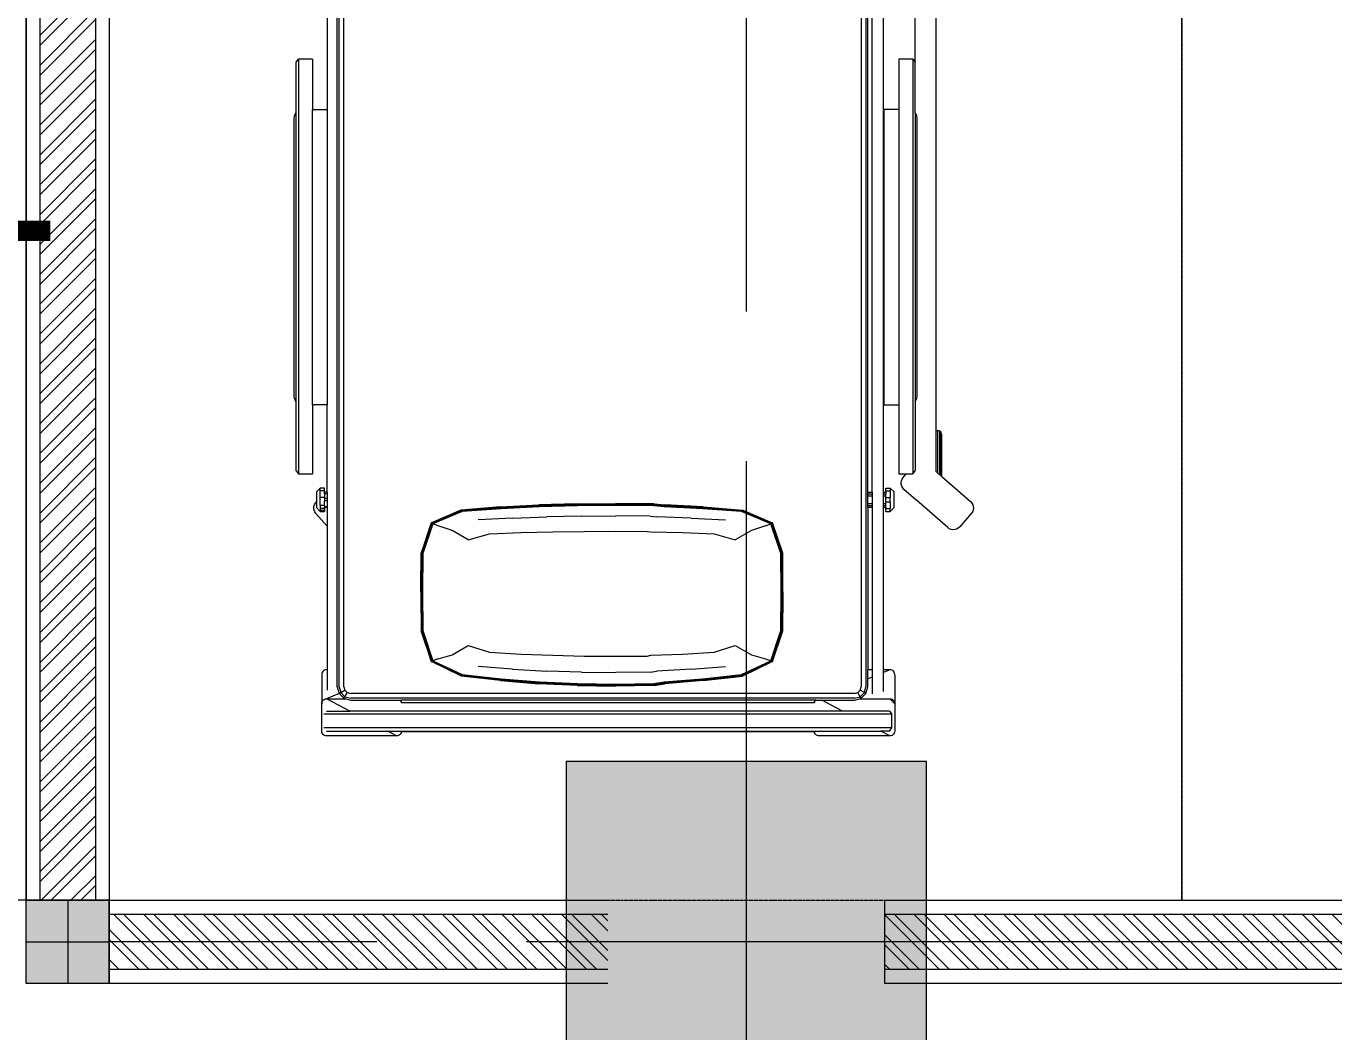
# Model space of a CAD drawing. Header units: millimetres. Extents: x -280308 to 6402717, y -14 to 2073074.
# Drawn here: x 6314 to 8675, y 737211 to 739026 of the extents above; entities that cross this region are included whole.
import ezdxf
from ezdxf.enums import TextEntityAlignment as Align

# ---------------------------------------------------------------- set-up
doc = ezdxf.new("R2010")
doc.units = ezdxf.units.MM
doc.linetypes.add('ACAD_ISO08W100', pattern=[36, 24, -3, 6, -3])
doc.linetypes.add('DASHED2', pattern=[0.375, 0.25, -0.125])
doc.layers.get('0').update_dxf_attribs({"lineweight": 0})
for name, color, linetype, lineweight in [('A-ALINE-1', 91, 'Continuous', 20), ('A-ALINE-3', 111, 'Continuous', 15), ('A-ALINE-6', 117, 'Continuous', 9), ('A-ANNOTATION', 144, 'Continuous', 0), ('A-Furn', 250, 'Continuous', 0), ('A-FURN-EQPM', 177, 'Continuous', 0), ('ARSIR', 251, 'Continuous', 0), ('Struktur', 80, 'Continuous', 20)]:
    doc.layers.add(name, color=color, linetype=linetype, lineweight=lineweight)
doc.layers.add('A-FILL-1', color=7, linetype='Continuous', lineweight=0, true_color=0x454545)
doc.layers.add('A-TEXT', color=254, linetype='Continuous')
doc.styles.add('Annotative', font='arial.ttf', dxfattribs={"height": 1.25})
doc.styles.get("Standard").update_dxf_attribs({"font": 'arial.ttf'})

# ---------------------------------------------------------------- blocks, each defined once
blk = doc.blocks.new('*U552')
at = {"layer": 'A-ANNOTATION', "linetype": 'ACAD_ISO08W100', "ltscale": 0.25}
blk.add_lwpolyline([(0, -5), (0, -90.5606)], dxfattribs=at)
at = {"layer": 'A-TEXT'}
blk.add_attdef('N', text='', height=0.9, dxfattribs=at).set_placement((0, 2.75), align=Align.MIDDLE_CENTER)
blk = doc.blocks.new('*U539')
at = {"layer": 'A-ANNOTATION', "linetype": 'ACAD_ISO08W100', "ltscale": 0.25}
blk.add_lwpolyline([(0, -7.6411), (0, -228.3482)], dxfattribs=at)
at = {"layer": 'A-TEXT'}
blk.add_attdef('N', text='', height=0.9, dxfattribs=at).set_placement((0, 2.75), align=Align.MIDDLE_CENTER)
blk = doc.blocks.new('A$Cf37525da')
at = {"color": 124, "xscale": -360.0000000000001, "yscale": 360.0000000000001, "zscale": 360.0000000000001}
for name, p, rotation in [('*U552', (-38750, -25932.8), 180), ('*U539', (4643.8, -19600), 270)]:
    blk.add_blockref(name, p, dxfattribs=dict(at, rotation=rotation))
blk = doc.blocks.new('A$C89b419f8')
at = {"color": 0, "linetype": 'ByBlock', "lineweight": -2}
for p, q in [((478, 1328.6), (472.7, 1324.5)), ((1221.1, 1324.5), (472.7, 1324.5)), ((472.7, 1324.5), (472.7, 1299)), ((478, 1328.6), (603.3, 1328.6)), ((603.3, 1328.6), (606.1, 1330.5)), ((603.3, 1328.6), (1124.3, 1328.6)), ((606.1, 1330.5), (609.5, 1331.7)), ((609.5, 1331.7), (613.1, 1332.1)), ((613.1, 1332.1), (1114.4, 1332.1)), ((1114.4, 1332.1), (1118.1, 1331.7)), ((1118.1, 1331.7), (1121.5, 1330.5)), ((1121.5, 1330.5), (1124.3, 1328.6)), ((1124.3, 1328.6), (1215.8, 1328.6)), ((1215.8, 1328.6), (1221.1, 1324.5)), ((1221.1, 1299), (1221.1, 1324.5)), ((597.2, 1299), (472.7, 1299)), ((597.2, 1299), (1130.4, 1299)), ((597.2, 1272.9), (597.2, 1299)), ((1221.1, 1299), (1130.4, 1299)), ((1130.4, 1299), (1130.4, 1272.9)), ((0, 1273.9), (0.2, 1275.9)), ((0.2, 1275.9), (0.9, 1277.8)), ((0.9, 1277.8), (1.9, 1279.4)), ((1.9, 1279.4), (3.3, 1280.8)), ((3.3, 1280.8), (5, 1281.8)), ((5, 1281.8), (6.8, 1282.5)), ((6.8, 1282.5), (8.9, 1282.7)), ((8.9, 1282.7), (58.1, 1282.7)), ((14.2, 253.4), (14.2, 1278.7)), ((39.1, 253.4), (39.1, 1278.7)), ((58.1, 1282.7), (60.2, 1282.5)), ((110.4, 1282.7), (58.1, 1282.7)), ((60.2, 1282.5), (62, 1281.8)), ((62, 1281.8), (63.7, 1280.8)), ((63.7, 1280.8), (65, 1279.4)), ((65, 1279.4), (66.1, 1277.8)), ((66.1, 1277.8), (66.8, 1275.9)), ((66.8, 1275.9), (67, 1273.9)), ((112.4, 1282.5), (110.4, 1282.7)), ((114.3, 1281.8), (112.4, 1282.5)), ((115.9, 1280.8), (114.3, 1281.8)), ((117.3, 1279.4), (115.9, 1280.8)), ((118.3, 1277.8), (117.3, 1279.4)), ((119, 1275.9), (118.3, 1277.8)), ((119.2, 1273.9), (119, 1275.9)), ((378.1, 1272.9), (401.1, 1293)), ((401.1, 1293), (404, 1295)), ((404, 1295), (407.2, 1296.3)), ((412, 1292.3), (405.1, 1285.5)), ((406.4, 1285.5), (405.1, 1285.5)), ((405.1, 1285.5), (405.1, 1277.5)), ((406.4, 1277.5), (405.1, 1277.5)), ((406.4, 1277.5), (406.4, 1285.5)), ((410, 1285.5), (406.4, 1285.5)), ((410, 1277.5), (406.4, 1277.5)), ((407.2, 1296.3), (410.5, 1296.8)), ((410, 1277.5), (410, 1285.5)), ((415.6, 1285.5), (410, 1285.5)), ((410, 1277.5), (412.6, 1277.5)), ((410.5, 1296.8), (413.9, 1296.6)), ((422, 1292.3), (412, 1292.3)), ((413.4, 1277.5), (412.6, 1277.5)), ((412.6, 1277.5), (412.6, 1272.9)), ((415.6, 1277.5), (413.4, 1277.5)), ((413.4, 1272.9), (413.4, 1277.5)), ((413.9, 1296.6), (417.1, 1295.6)), ((415.6, 1285.5), (429.8, 1285.5)), ((415.6, 1277.5), (415.6, 1285.5)), ((415.6, 1277.5), (423.8, 1277.5)), ((417.1, 1295.6), (420.1, 1293.9)), ((420.1, 1293.9), (422, 1292.3)), ((440.2, 1292.3), (422, 1292.3)), ((428.5, 1277.5), (423.8, 1277.5)), ((423.8, 1272.9), (423.8, 1277.5)), ((429.8, 1277.5), (428.5, 1277.5)), ((428.5, 1272.9), (428.5, 1277.5)), ((429.8, 1285.5), (442.2, 1285.5)), ((429.8, 1277.5), (429.8, 1285.5)), ((436.5, 1277.5), (429.8, 1277.5)), ((436.5, 1277.5), (439.6, 1277.5)), ((436.5, 1272.9), (436.5, 1277.5)), ((439.6, 1272.9), (439.6, 1277.5)), ((439.6, 1277.5), (442.2, 1277.5)), ((447.1, 1285.5), (440.2, 1292.3)), ((442.2, 1285.5), (447.1, 1285.5)), ((442.2, 1277.5), (442.2, 1285.5)), ((442.2, 1277.5), (447.1, 1277.5)), ((447.1, 1277.5), (447.1, 1285.5)), ((0, 1147.5), (0, 1273.9)), ((8.4, 1274.2), (8.4, 1163.4)), ((44.8, 1274.2), (44.8, 1232.1)), ((44.8, 1232.1), (66.5, 1272.9)), ((66.5, 1272.9), (67, 1273.9)), ((66.6, 1272.9), (66.5, 1272.9)), ((67, 1273.9), (67, 1239.3)), ((76.4, 1251), (67, 1273.9)), ((76.4, 1251), (67.8, 1242.4)), ((76.7, 1251.2), (76.4, 1251)), ((88.7, 1254.5), (76.7, 1251.2)), ((76.7, 1251.2), (78.3, 1248.4)), ((88.7, 1251.2), (78.3, 1248.4)), ((119.2, 1272.9), (82.3, 1272.9)), ((88.7, 1254.5), (1361.7, 1254.5)), ((88.7, 1251.2), (1361.7, 1251.2)), ((119.2, 1272.9), (119.2, 1273.9)), ((378.1, 1272.9), (119.2, 1272.9)), ((412.6, 1272.9), (378.1, 1272.9)), ((413.4, 1272.9), (412.6, 1272.9)), ((423.8, 1272.9), (413.4, 1272.9)), ((428.5, 1272.9), (423.8, 1272.9)), ((436.5, 1272.9), (428.5, 1272.9)), ((439.6, 1272.9), (436.5, 1272.9)), ((439.6, 1272.9), (597.2, 1272.9)), ((1130.4, 1272.9), (597.2, 1272.9)), ((1361.7, 1272.9), (1130.4, 1272.9)), ((44.8, 342.6), (44.8, 1232.1)), ((67, 1239.3), (64.6, 1230.3)), ((64.6, 1230.3), (64.6, 1141.5)), ((67.8, 1242.4), (67, 1239.3)), ((67.8, 1242.4), (70.6, 1240.8)), ((70.6, 1240.8), (67.8, 1230.3)), ((67.8, 321.1), (67.8, 1230.3)), ((78.3, 1248.4), (70.6, 1240.8)), ((70.6, 1240.8), (78.3, 1236.4)), ((78.3, 1236.4), (76.7, 1230.3)), ((76.7, 321.1), (76.7, 1230.3)), ((78.3, 1248.4), (82.7, 1240.8)), ((82.7, 1240.8), (78.3, 1236.4)), ((88.7, 1242.4), (82.7, 1240.8)), ((88.7, 1242.4), (1361.7, 1242.4)), ((0, 1147.5), (8.4, 1163.4)), ((8.4, 1163.4), (8.4, 273.2)), ((0.2, 1145.7), (0, 1147.5)), ((0.7, 1144.1), (0.2, 1145.7)), ((1.5, 1142.6), (0.7, 1144.1)), ((2.6, 1141.3), (1.5, 1142.6)), ((3.9, 1140.2), (2.6, 1141.3)), ((5.4, 1139.4), (3.9, 1140.2)), ((7, 1138.8), (5.4, 1139.4)), ((7, 393.4), (7, 1138.8)), ((61.6, 1139.4), (60, 1138.8)), ((60, 1138.8), (64.6, 1138.8)), ((60, 1138.8), (60, 393.4)), ((63.1, 1140.2), (61.6, 1139.4)), ((64.4, 1141.3), (63.1, 1140.2)), ((64.6, 1141.5), (64.4, 1141.3)), ((64.6, 1141.5), (64.6, 1138.8)), ((64.6, 393.4), (64.6, 1138.8)), ((134, 1084.6), (189.3, 1103.2)), ((189.5, 1103.4), (134.3, 1085.2)), ((134.4, 1083.4), (189.5, 1102.1)), ((190.1, 1100.3), (135.6, 1082)), ((253, 1103.7), (189.3, 1103.2)), ((253, 1103.7), (189.5, 1103.4)), ((189.5, 1102.1), (259.6, 1102.7)), ((259.6, 1100.8), (190.1, 1100.3)), ((259.6, 1103.8), (253, 1103.7)), ((259.6, 1103.8), (266.2, 1103.7)), ((259.6, 1102.7), (329.7, 1102.1)), ((329.1, 1100.3), (259.6, 1100.8)), ((266.2, 1103.7), (330, 1103.2)), ((329.8, 1103.4), (266.2, 1103.7)), ((382.7, 1082), (329.1, 1100.3)), ((329.7, 1102.1), (383.9, 1083.4)), ((384.1, 1085.2), (329.8, 1103.4)), ((384.4, 1084.6), (330, 1103.2)), ((108.3, 1031.7), (134, 1084.6)), ((108.7, 1029.8), (134.4, 1083.4)), ((135.6, 1082), (110.5, 1028.9)), ((134.3, 1085.2), (134, 1084.6)), ((134, 1084.6), (134.4, 1083.4)), ((139, 1072.5), (135.6, 1082)), ((139, 1072.5), (146.4, 1047.2)), ((370.7, 1047.2), (379, 1072.5)), ((379, 1072.5), (382.7, 1082)), ((404.9, 1028.9), (382.7, 1082)), ((383.9, 1083.4), (384.4, 1084.6)), ((383.9, 1083.4), (406.7, 1029.8)), ((384.4, 1084.6), (384.1, 1085.2)), ((407.2, 1031.7), (384.4, 1084.6)), ((146.4, 1047.2), (162.9, 1018)), ((354, 1018), (370.7, 1047.2)), ((99.6, 960.2), (108, 1031)), ((100.7, 959.3), (108.7, 1029.8)), ((110.5, 1028.9), (103, 958.9)), ((108.3, 1031.7), (108, 1031)), ((162.9, 1018), (150.8, 979.5)), ((354, 1018), (364.8, 979.5)), ((409.7, 958.9), (404.9, 1028.9)), ((406.7, 1029.8), (411.9, 959.3)), ((407.5, 1031), (407.2, 1031.7)), ((413, 960.2), (407.5, 1031)), ((120.5, 938.1), (125.4, 1000.3)), ((392.8, 938.1), (389.7, 1000.3)), ((150.8, 979.5), (147.6, 922.6)), ((364.8, 979.5), (366.8, 922.6)), ((99.6, 960.2), (93.9, 890.5)), ((95.1, 889.9), (100.7, 959.3)), ((103, 958.9), (97.7, 889.7)), ((413.1, 889.7), (409.7, 958.9)), ((411.9, 959.3), (415.5, 889.9)), ((413, 960.2), (416.7, 890.5)), ((120.5, 938.1), (116.9, 876)), ((147.6, 922.6), (145.4, 865.7)), ((366.8, 922.6), (368.2, 865.7)), ((392.8, 938.1), (395, 876)), ((90.6, 821.3), (93.9, 890.5)), ((91.9, 821), (95.1, 889.9)), ((97.7, 889.7), (94.5, 820.9)), ((114.8, 814), (116.9, 876)), ((396.4, 814), (395, 876)), ((415.1, 820.9), (413.1, 889.7)), ((415.5, 889.9), (417.5, 821)), ((418.8, 821.3), (416.7, 890.5)), ((145.4, 865.7), (144, 808.9)), ((368.2, 865.7), (369, 808.9)), ((90.6, 821.3), (89.5, 752)), ((90.8, 752), (91.9, 821)), ((94.5, 820.9), (93.5, 752)), ((114.8, 814), (114.1, 752)), ((144, 808.9), (143.6, 752)), ((369, 808.9), (369.3, 752)), ((396.4, 814), (396.8, 752)), ((415.8, 752), (415.1, 820.9)), ((417.5, 821), (418.2, 752)), ((418.8, 821.3), (419.5, 752)), ((90.6, 682.8), (89.5, 752)), ((91.9, 683.1), (90.8, 752)), ((93.5, 752), (94.5, 683.2)), ((114.8, 690), (114.1, 752)), ((143.6, 752), (144, 695.2)), ((369.3, 752), (369, 695.2)), ((396.4, 690), (396.8, 752)), ((415.1, 683.2), (415.8, 752)), ((418.2, 752), (417.5, 683.1)), ((418.8, 682.8), (419.5, 752)), ((114.8, 690), (116.9, 678)), ((144, 695.2), (145.4, 688.3)), ((145.4, 688.3), (147.6, 631.5)), ((368.2, 688.3), (366.8, 631.5)), ((369, 695.2), (368.2, 688.3)), ((396.4, 690), (395, 678)), ((90.6, 682.8), (93.9, 663.5)), ((95.1, 664.1), (91.9, 683.1)), ((99.6, 593.8), (93.9, 663.5)), ((94.5, 683.2), (97.7, 664.3)), ((100.7, 594.7), (95.1, 664.1)), ((97.7, 664.3), (103, 595.1)), ((120.5, 616), (116.9, 678)), ((392.8, 616), (395, 678)), ((409.7, 595.1), (413.1, 664.3)), ((415.5, 664.1), (411.9, 594.7)), ((413, 593.8), (416.7, 663.5)), ((413.1, 664.3), (415.1, 683.2)), ((417.5, 683.1), (415.5, 664.1)), ((418.8, 682.8), (416.7, 663.5)), ((120.5, 616), (125.4, 553.7)), ((147.6, 631.5), (150.8, 574.5)), ((366.8, 631.5), (364.8, 574.5)), ((392.8, 616), (389.7, 553.7)), ((99.6, 593.8), (108, 523.1)), ((108.7, 524.2), (100.7, 594.7)), ((103, 595.1), (110.5, 525.1)), ((404.9, 525.1), (409.7, 595.1)), ((411.9, 594.7), (406.7, 524.2)), ((413, 593.8), (407.5, 523.1)), ((150.8, 574.5), (162.9, 536.1)), ((364.8, 574.5), (354, 536.1)), ((108.3, 522.3), (108, 523.1)), ((108.3, 522.3), (134, 469.4)), ((134.4, 470.6), (108.7, 524.2)), ((110.5, 525.1), (135.6, 472.1)), ((162.9, 536.1), (146.4, 506.8)), ((370.7, 506.8), (354, 536.1)), ((382.7, 472.1), (404.9, 525.1)), ((406.7, 524.2), (383.9, 470.6)), ((407.2, 522.3), (384.4, 469.4)), ((407.5, 523.1), (407.2, 522.3)), ((146.4, 506.8), (139, 481.5)), ((379, 481.5), (370.7, 506.8)), ((139, 481.5), (135.6, 472.1)), ((379, 481.5), (382.7, 472.1)), ((134.4, 470.6), (134, 469.4)), ((134, 469.4), (189.3, 450.8)), ((134, 469.4), (134.3, 468.9)), ((134.3, 468.9), (189.5, 450.6)), ((189.5, 452), (134.4, 470.6)), ((135.6, 472.1), (190.1, 453.7)), ((253, 450.3), (189.3, 450.8)), ((259.6, 451.3), (189.5, 452)), ((189.5, 450.6), (253, 450.3)), ((190.1, 453.7), (259.6, 453.3)), ((259.6, 450.3), (253, 450.3)), ((259.6, 453.3), (329.1, 453.7)), ((329.7, 452), (259.6, 451.3)), ((259.6, 450.3), (266.2, 450.3)), ((266.2, 450.3), (330, 450.8)), ((266.2, 450.3), (329.8, 450.6)), ((329.1, 453.7), (382.7, 472.1)), ((383.9, 470.6), (329.7, 452)), ((329.8, 450.6), (384.1, 468.9)), ((384.4, 469.4), (330, 450.8)), ((384.4, 469.4), (383.9, 470.6)), ((384.1, 468.9), (384.4, 469.4)), ((0, 384.8), (0.2, 386.6)), ((0, 257.1), (0, 384.8)), ((0.2, 386.6), (0.7, 388.2)), ((0.7, 388.2), (1.5, 389.7)), ((1.5, 389.7), (2.6, 391)), ((2.6, 391), (3.9, 392.1)), ((3.9, 392.1), (5.4, 392.9)), ((5.4, 392.9), (7, 393.4)), ((44.8, 342.6), (64.6, 380.2)), ((60, 393.4), (61.6, 392.9)), ((64.6, 393.4), (60, 393.4)), ((61.6, 392.9), (63.1, 392.1)), ((63.1, 392.1), (64.4, 391)), ((64.4, 391), (64.6, 390.8)), ((64.6, 390.8), (64.6, 393.4)), ((64.6, 390.8), (64.6, 380.2)), ((64.6, 380.2), (64.6, 321.1)), ((44.8, 257.9), (44.8, 342.6)), ((64.6, 321.1), (67, 312.2)), ((67, 312.2), (67.8, 309.1)), ((67, 312.2), (67, 257.1)), ((67.8, 321.1), (70.6, 310.7)), ((67.8, 309.1), (70.6, 310.7)), ((67.8, 309.1), (76.7, 300.2)), ((70.6, 310.7), (78.3, 315.1)), ((70.6, 310.7), (78.3, 303)), ((76.7, 321.1), (78.3, 315.1)), ((78.3, 315.1), (82.7, 310.7)), ((78.3, 303), (82.7, 310.7)), ((82.7, 310.7), (88.7, 309.1)), ((2014.2, 309.1), (88.7, 309.1)), ((106.1, 289.2), (75.7, 289.2)), ((76.7, 300.2), (78.3, 303)), ((76.7, 300.2), (88.7, 297)), ((78.3, 303), (88.7, 300.2)), ((2014.2, 300.2), (88.7, 300.2)), ((88.7, 297), (102.9, 297)), ((102.9, 297), (119.2, 297)), ((106.1, 289.2), (102.9, 297)), ((119.2, 289.2), (106.1, 289.2)), ((412.6, 297), (119.2, 297)), ((119.2, 289.2), (119.2, 297)), ((412.6, 289.2), (119.2, 289.2)), ((412.6, 297), (415.8, 297)), ((412.6, 297), (412.6, 289.2)), ((415.8, 289.2), (412.6, 289.2)), ((415.8, 297), (419.4, 297)), ((415.8, 297), (415.8, 289.2)), ((419.4, 289.2), (415.8, 289.2)), ((419.4, 297), (432.9, 297)), ((419.4, 297), (419.4, 289.2)), ((432.9, 289.2), (419.4, 289.2)), ((432.9, 297), (436.5, 297)), ((432.9, 297), (432.9, 289.2)), ((436.5, 289.2), (432.9, 289.2)), ((436.5, 297), (439.6, 297)), ((436.5, 297), (436.5, 289.2)), ((439.6, 289.2), (436.5, 289.2)), ((439.6, 297), (1715.4, 297)), ((439.6, 297), (439.6, 289.2)), ((439.6, 289.2), (1715.3, 289.2)), ((0, 257.1), (8.4, 273.2)), ((8.4, 257.9), (8.4, 273.2)), ((79.9, 268.7), (114.5, 268.7)), ((114.5, 268.7), (119.2, 268.7)), ((119.2, 257.1), (114.5, 268.7)), ((119.2, 268.7), (412.6, 268.7)), ((119.2, 257.1), (119.2, 268.7)), ((405.1, 264.5), (410, 264.5)), ((405.1, 264.5), (405.1, 256.3)), ((412.6, 264.5), (410, 264.5)), ((410, 264.5), (410, 256.3)), ((412.6, 268.7), (415.8, 268.7)), ((412.6, 268.7), (412.6, 264.5)), ((412.6, 264.5), (415.8, 264.5)), ((415.8, 268.7), (419.4, 268.7)), ((415.8, 268.7), (415.8, 264.5)), ((415.8, 264.5), (419.4, 264.5)), ((419.4, 268.7), (432.9, 268.7)), ((419.4, 268.7), (419.4, 264.5)), ((419.4, 264.5), (422.5, 264.5)), ((422.5, 264.5), (429.8, 264.5)), ((422.5, 264.5), (422.5, 256.3)), ((429.8, 264.5), (432.9, 264.5)), ((429.8, 264.5), (429.8, 256.3)), ((432.9, 268.7), (436.5, 268.7)), ((432.9, 268.7), (432.9, 264.5)), ((432.9, 264.5), (436.5, 264.5)), ((436.5, 268.7), (439.6, 268.7)), ((436.5, 268.7), (436.5, 264.5)), ((439.6, 264.5), (436.5, 264.5)), ((439.6, 268.7), (1715.1, 268.7)), ((439.6, 268.7), (439.6, 264.5)), ((442.2, 264.5), (439.6, 264.5)), ((442.2, 264.5), (447.1, 264.5)), ((442.2, 264.5), (442.2, 256.3)), ((447.1, 264.5), (447.1, 256.3)), ((597.2, 268), (597.2, 240.9)), ((1130.4, 268), (597.2, 268)), ((1130.4, 240.9), (1130.4, 268)), ((0.2, 255.1), (0, 257.1)), ((0.9, 253.2), (0.2, 255.1)), ((1.9, 251.6), (0.9, 253.2)), ((3.3, 250.2), (1.9, 251.6)), ((5, 249.2), (3.3, 250.2)), ((6.8, 248.5), (5, 249.2)), ((8.9, 248.3), (6.8, 248.5)), ((8.4, 257.9), (14.2, 253.4)), ((58.1, 248.3), (8.9, 248.3)), ((14.2, 253.4), (39.1, 253.4)), ((44.8, 257.9), (39.1, 253.4)), ((67, 257.1), (58.1, 248.3)), ((60.2, 248.5), (58.1, 248.3)), ((110.4, 248.3), (58.1, 248.3)), ((62, 249.2), (60.2, 248.5)), ((63.7, 250.2), (62, 249.2)), ((65, 251.6), (63.7, 250.2)), ((66.1, 253.2), (65, 251.6)), ((66.8, 255.1), (66.1, 253.2)), ((67, 257.1), (66.8, 255.1)), ((110.4, 248.3), (112.4, 248.5)), ((112.4, 248.5), (114.3, 249.2)), ((114.3, 249.2), (115.9, 250.2)), ((115.9, 250.2), (117.3, 251.6)), ((117.3, 251.6), (118.3, 253.2)), ((118.3, 253.2), (119, 255.1)), ((119, 255.1), (119.2, 257.1)), ((405.1, 256.3), (410, 256.3)), ((405.1, 256.3), (412, 249.5)), ((422.5, 256.3), (410, 256.3)), ((412, 249.5), (440.2, 249.5)), ((422.5, 256.3), (429.8, 256.3)), ((442.2, 256.3), (429.8, 256.3)), ((447.1, 256.3), (440.2, 249.5)), ((447.1, 256.3), (442.2, 256.3)), ((450.3, 235.6), (453.5, 236.6)), ((453.5, 236.6), (456.9, 236.8)), ((456.9, 236.8), (460.2, 236.3)), ((460.2, 236.3), (463.4, 235)), ((597.2, 240.9), (472.7, 240.9)), ((472.7, 240.9), (472.7, 227.4)), ((1130.4, 240.9), (597.2, 240.9)), ((1221.1, 240.9), (1130.4, 240.9)), ((1221.1, 215.5), (1221.1, 240.9)), ((425.8, 210), (444.7, 231.6)), ((444.7, 231.6), (447.3, 233.9)), ((447.3, 233.9), (450.3, 235.6)), ((463.4, 235), (466.3, 233)), ((466.3, 233), (472.7, 227.4)), ((472.7, 227.4), (472.7, 215.5)), ((472.7, 215.5), (478, 211.3)), ((1221.1, 215.5), (472.7, 215.5)), ((1221.1, 215.5), (1216.2, 211.6)), ((375.7, 152.7), (425.2, 209.3)), ((425.2, 209.4), (425.8, 210)), ((425.3, 209.4), (425.2, 209.4)), ((425.2, 209.3), (425.2, 209.4)), ((425.2, 209.3), (425.3, 209.4)), ((425.3, 209.4), (425.8, 210)), ((603.3, 211.3), (478, 211.3)), ((603.3, 211.3), (606.1, 209.5)), ((1124.3, 211.3), (603.3, 211.3)), ((606.1, 209.5), (609.5, 208.3)), ((609.5, 208.3), (613.1, 207.9)), ((613.1, 207.9), (1114.4, 207.9)), ((1114.4, 207.9), (1118.1, 208.3)), ((1118.1, 208.3), (1121.5, 209.5)), ((1121.5, 209.5), (1124.3, 211.3)), ((1124.3, 211.3), (1215.8, 211.3)), ((1216.2, 211.6), (1215.8, 211.3)), ((1216.2, 211.6), (1687.4, 211.6)), ((471.3, 167.1), (469.3, 164.8)), ((474.1, 170.3), (471.3, 167.1)), ((471.3, 167.1), (550, 167.1)), ((476.9, 173.5), (474.1, 170.3)), ((474.1, 170.3), (550.9, 170.3)), ((476.9, 173.5), (550, 173.5)), ((547.7, 164.8), (550, 167.1)), ((550, 173.5), (1691.4, 173.6)), ((550.9, 170.3), (550, 173.5)), ((550, 167.1), (550.9, 170.3)), ((371.9, 143.3), (372.4, 146.6)), ((372.2, 139.9), (371.9, 143.3)), ((372.4, 146.6), (373.7, 149.8)), ((373.7, 149.8), (375.7, 152.7)), ((467.8, 163.1), (422.7, 111.6)), ((468.5, 163.9), (467.8, 163.1)), ((467.8, 163.1), (535.9, 163.1)), ((469.3, 164.8), (468.5, 163.9)), ((536.3, 163.9), (468.5, 163.9)), ((469.3, 164.8), (547.7, 164.8)), ((535.9, 163.1), (536.3, 163.9)), ((544.5, 163.9), (536.3, 163.9)), ((544.5, 163.9), (547.7, 164.8)), ((373.1, 136.7), (372.2, 139.9)), ((374.8, 133.7), (373.1, 136.7)), ((377.2, 131.1), (374.8, 133.7)), ((401.1, 110.1), (377.2, 131.1)), ((404, 108.1), (401.1, 110.1)), ((407.2, 106.9), (404, 108.1)), ((410.5, 106.3), (407.2, 106.9)), ((413.9, 106.6), (410.5, 106.3)), ((417.1, 107.5), (413.9, 106.6)), ((420.1, 109.2), (417.1, 107.5)), ((422.7, 111.6), (420.1, 109.2))]:
    blk.add_line(p, q, dxfattribs=at)
blk = doc.blocks.new('A$Ce288bb9c')
at = {"layer": 'A-Furn', "color": 0, "linetype": 'ByBlock', "lineweight": -2, "ltscale": 0.25, "rotation": 90}
blk.add_blockref('A$C89b419f8', (11541.1, -19153.5), dxfattribs=at)
blk = doc.blocks.new('A$Ccf87384a')
blk.add_wipeout([(-75, 75), (75, 75), (75, -75), (-75, -75)])
blk.add_wipeout([(-75, -75), (-75, 75), (75, 75), (75, -75)])
at = {"layer": 'A-FILL-1', "ltscale": 0.25}
h = blk.add_hatch(color=256, dxfattribs=at)
h.dxf.hatch_style = 1
h.paths.add_polyline_path([(-75, -75), (-75, 75), (75, 75), (75, -75)])
at = {"layer": 'A-ALINE-1'}
blk.add_lwpolyline([(-75, -75), (-75, 75), (75, 75), (75, -75)], close=True, dxfattribs=at)
at = {"layer": 'A-FILL-1', "ltscale": 0.25}
for p, q in [((0, 75), (0, -75)), ((-75, 0), (75, 0))]:
    blk.add_line(p, q, dxfattribs=at)
blk = doc.blocks.new('A$C7136d0a8')
at = {"layer": 'A-FILL-1', "ltscale": 0.25}
h = blk.add_hatch(dxfattribs=at)
h.set_pattern_fill('ANSI32', color=256, scale=4, angle=990)
h.set_pattern_definition([(315, (-197904.216, -96974.252), (26.9407684, 26.9407684), []), (315, (-197904.216, -96992.213), (26.9407684, 26.9407684), [])])
h.paths.add_polyline_path([(34317.2, -35007.6), (34317.2, -35107.6), (39817.2, -35107.6), (39817.2, -35007.6)])
at = {"color": 0, "linetype": 'DASHED2', "lineweight": -2, "ltscale": 6}
for points in [[(34852.9, -31982.6), (34852.9, -31982.6), (34852.9, -34982.6), (34852.9, -34982.6)], [(36788.6, -31982.6), (34852.9, -31982.6), (34852.9, -34982.6), (36788.6, -34982.6)]]:
    blk.add_lwpolyline(points, close=True, dxfattribs=at)
at = {"layer": 'A-ALINE-3', "linetype": 'Continuous'}
blk.add_lwpolyline([(39817.2, -35107.6), (34317.2, -35107.6), (34317.2, -35007.6), (39817.2, -35007.6)], dxfattribs=at)
at = {"layer": 'A-ALINE-6'}
blk.add_lwpolyline([(39817.2, -35132.6), (34317.2, -35132.6), (34317.2, -34982.6), (39817.2, -34982.6)], dxfattribs=at)
at = {"ltscale": 0.25}
blk.add_blockref('A$Ccf87384a', (32842.2, -35057.6), dxfattribs=at)
at = {"layer": 'A-FILL-1', "ltscale": 0.25}
h = blk.add_hatch(dxfattribs=at)
h.set_pattern_fill('ANSI32', color=256, scale=4, angle=900)
h.set_pattern_definition([(225, (137470.378, -67631.87), (26.940768, -26.940768), []), (225, (137452.417, -67631.87), (26.940768, -26.940768), [])])
h.paths.add_polyline_path([(32792.2, -34982.6), (32792.2, -32507.6), (32892.2, -32507.6), (32892.2, -34982.6)])
h = blk.add_hatch(dxfattribs=at)
h.set_pattern_fill('ANSI32', color=256, scale=4, angle=990)
h.set_pattern_definition([(315, (-203928.71, -96974.252), (26.9407684, 26.9407684), []), (315, (-203928.71, -96992.213), (26.9407684, 26.9407684), [])])
h.paths.add_polyline_path([(32917.2, -35007.6), (32917.2, -35107.6), (33817.2, -35107.6), (33817.2, -35007.6)])
at = {"color": 0, "linetype": 'DASHED2', "lineweight": -2, "ltscale": 6}
blk.add_lwpolyline([(34852.9, -31982.6), (32917.2, -31982.6), (32917.2, -34982.6), (34852.9, -34982.6)], close=True, dxfattribs=at)
at = {"layer": 'A-ALINE-3', "linetype": 'Continuous'}
blk.add_lwpolyline([(32792.2, -34982.6), (32792.2, -32507.6), (32892.2, -32507.6), (32892.2, -34982.6)], close=True, dxfattribs=at)
blk.add_lwpolyline([(33817.2, -35107.6), (32917.2, -35107.6), (32917.2, -35007.6), (33817.2, -35007.6)], dxfattribs=at)
at = {"layer": 'A-ALINE-6'}
for points in [[(31167.2, -32507.6), (32767.2, -32507.6), (32767.2, -34982.6), (31167.2, -34982.6)], [(32767.2, -34982.6), (32767.2, -32507.6), (32917.2, -32507.6), (32917.2, -34982.6)]]:
    blk.add_lwpolyline(points, close=True, dxfattribs=at)
blk.add_lwpolyline([(33817.2, -35132.6), (32917.2, -35132.6), (32917.2, -34982.6), (33817.2, -34982.6)], dxfattribs=at)
blk = doc.blocks.new('A$Cbf319c8c')
at = {"layer": 'ARSIR', "linetype": 'ByBlock', "lineweight": -2, "ltscale": 0.25}
h = blk.add_hatch(color=256, dxfattribs=at)
h.dxf.hatch_style = 1
h.paths.add_polyline_path([(30150, 3800), (30550, 3800), (30550, 4400), (30150, 4400)])
h.paths.add_polyline_path([(30100, 1900), (30600, 1900), (30600, 2400), (30100, 2400)])
h.paths.add_polyline_path([(44850, 1900), (45350, 1900), (45350, 2400), (44850, 2400)])
h.paths.add_polyline_path([(39100, 1900), (39600, 1900), (39600, 2400), (39100, 2400)])
h.paths.add_polyline_path([(53775, 20275), (54425, 20275), (54425, 19625), (53775, 19625)])
h.paths.add_polyline_path([(53775, 25), (54425, 25), (54425, 675), (53775, 675)])
h.paths.add_polyline_path([(49775, 20275), (50425, 20275), (50425, 19625), (49775, 19625)])
h.paths.add_polyline_path([(49775, 25), (50425, 25), (50425, 675), (49775, 675)])
h.paths.add_polyline_path([(44775, 20275), (45425, 20275), (45425, 19625), (44775, 19625)])
h.paths.add_polyline_path([(44775, 25), (45425, 25), (45425, 675), (44775, 675)])
h.paths.add_polyline_path([(39025, 20275), (39675, 20275), (39675, 19625), (39025, 19625)])
h.paths.add_polyline_path([(39025, 25), (39675, 25), (39675, 675), (39025, 675)])
h.paths.add_polyline_path([(33025, 20275), (33675, 20275), (33675, 19625), (33025, 19625)])
h.paths.add_polyline_path([(33025, 25), (33675, 25), (33675, 675), (33025, 675)])
h.paths.add_polyline_path([(27025, 20275), (27675, 20275), (27675, 19625), (27025, 19625)])
h.paths.add_polyline_path([(27025, 25), (27675, 25), (27675, 675), (27025, 675)])
h.paths.add_polyline_path([(21025, 20275), (21675, 20275), (21675, 19625), (21025, 19625)])
h.paths.add_polyline_path([(21025, 25), (21675, 25), (21675, 675), (21025, 675)])
h.paths.add_polyline_path([(15025, 20275), (15675, 20275), (15675, 19625), (15025, 19625)])
h.paths.add_polyline_path([(15025, 25), (15675, 25), (15675, 675), (15025, 675)])
h.paths.add_polyline_path([(27150, 3950), (27550, 3950), (27550, 4450), (27150, 4450)])
h.paths.add_polyline_path([(4025, 19625), (4675, 19625), (4675, 20275), (4025, 20275)])
h.paths.add_polyline_path([(9025, 19625), (9675, 19625), (9675, 20275), (9025, 20275)])
h.paths.add_polyline_path([(0, 19600), (700, 19600), (700, 20300), (0, 20300)])
h.paths.add_polyline_path([(4025, 25), (4675, 25), (4675, 675), (4025, 675)])
h.paths.add_polyline_path([(9025, 25), (9675, 25), (9675, 675), (9025, 675)])
h.paths.add_polyline_path([(0, 0), (700, 0), (700, 700), (0, 700)])
h.paths.add_polyline_path([(4025, 5925), (4675, 5925), (4675, 6575), (4025, 6575)])
h.paths.add_polyline_path([(9025, 5925), (9675, 5925), (9675, 6575), (9025, 6575)])
h.paths.add_polyline_path([(53750, 13700), (54450, 13700), (54450, 14400), (53750, 14400)])
h.paths.add_polyline_path([(53750, 5900), (54450, 5900), (54450, 6600), (53750, 6600)])
h.paths.add_polyline_path([(49750, 13700), (50450, 13700), (50450, 14400), (49750, 14400)])
h.paths.add_polyline_path([(49750, 5900), (50450, 5900), (50450, 6600), (49750, 6600)])
h.paths.add_polyline_path([(44750, 13700), (45450, 13700), (45450, 14400), (44750, 14400)])
h.paths.add_polyline_path([(44750, 5900), (45450, 5900), (45450, 6600), (44750, 6600)])
h.paths.add_polyline_path([(39000, 13700), (39700, 13700), (39700, 14400), (39000, 14400)])
h.paths.add_polyline_path([(39000, 5900), (39700, 5900), (39700, 6600), (39000, 6600)])
h.paths.add_polyline_path([(33000, 13700), (33700, 13700), (33700, 14400), (33000, 14400)])
h.paths.add_polyline_path([(33000, 5900), (33700, 5900), (33700, 6600), (33000, 6600)])
h.paths.add_polyline_path([(27000, 13700), (27700, 13700), (27700, 14400), (27000, 14400)])
h.paths.add_polyline_path([(27000, 5900), (27700, 5900), (27700, 6600), (27000, 6600)])
h.paths.add_polyline_path([(21000, 13700), (21700, 13700), (21700, 14400), (21000, 14400)])
h.paths.add_polyline_path([(21000, 5900), (21700, 5900), (21700, 6600), (21000, 6600)])
h.paths.add_polyline_path([(4000, 13700), (4700, 13700), (4700, 14400), (4000, 14400)])
h.paths.add_polyline_path([(0, 13700), (700, 13700), (700, 14400), (0, 14400)])
h.paths.add_polyline_path([(0, 5900), (700, 5900), (700, 6600), (0, 6600)])
h.paths.add_polyline_path([(9000, 13700), (9700, 13700), (9700, 14400), (9000, 14400)])
h.paths.add_polyline_path([(15000, 13700), (15700, 13700), (15700, 14400), (15000, 14400)])
h.paths.add_polyline_path([(15000, 5900), (15700, 5900), (15700, 6600), (15000, 6600)])
at = {"layer": 'Struktur', "color": 0, "linetype": 'ByBlock', "lineweight": -2, "ltscale": 0.25}
blk.add_lwpolyline([(15025, 25), (15675, 25), (15675, 675), (15025, 675)], close=True, dxfattribs=at)

msp = doc.modelspace()

# ---------------------------------------------------------------- block references
at = {"ltscale": 0.25}
msp.add_blockref('A$Cf37525da', (46364.4, 756973.7), dxfattribs=at)
at = {"layer": 'A-FURN-EQPM', "ltscale": 0.25}
msp.add_blockref('A$Ce288bb9c', (-3410.6, 756898.7), dxfattribs=at)

# ---------------------------------------------------------------- texts
at = {"layer": 'A-TEXT', "ltscale": 0.25, "insert": (4804.3, 738674.8), "char_height": 267.3, "attachment_point": 1, "style": 'Annotative'}
msp.add_mtext_dynamic_manual_height_columns('{\\fCentury Gothic|b0|i0|c0|p34;\\H1.25x;TOILET}', width=2019.994, gutter_width=1670.6, heights=[0], dxfattribs=at)

# ---------------------------------------------------------------- next in the draw order: block references
at = {"ltscale": 0.25}
msp.add_blockref('A$C7136d0a8', (-26452.8, 772431.3), dxfattribs=at)

# ---------------------------------------------------------------- next in the draw order: block references
msp.add_blockref('A$Cbf319c8c', (-7735.6, 737023.7), dxfattribs=at)

doc.saveas('drawing.dxf')
